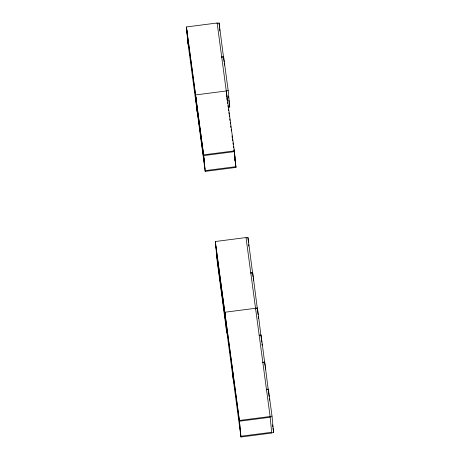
<?xml version="1.0" encoding="UTF-8"?>
<svg xmlns="http://www.w3.org/2000/svg" width="460" height="460" viewBox="0 0 460 460"><rect width="100%" height="100%" fill="white"/><g stroke="black" fill="none" stroke-linecap="round" stroke-linejoin="round"><path stroke-width="0.69" d="M187.996 43.493L186.403 26.962L217.131 23L234.422 151.633L203.694 155.595L186.472 27.703M217.166 23.282L219.086 23.034L224.089 61.634M221.691 56.873L223.612 56.626M221.743 57.27L223.663 57.023L228.183 90.614L229.77 107.065L228.488 107.232M228.183 90.614L226.262 90.867L226.814 96.583M226.285 90.976L195.558 94.938L197.144 111.469M205.212 171.384L203.619 154.853L234.353 150.892L235.94 167.423L205.212 171.384L187.921 42.745M205.143 170.637L235.871 166.675L235.302 162.449M217.448 263.212L215.291 241.523L246.019 237.561L270.112 416.507L239.384 420.469L240.977 437L271.705 433.038L270.095 416.392L272.015 416.145L268.421 389.488L266.501 389.735M246.054 237.837L247.974 237.59L253.092 276.822M250.763 272.814L252.684 272.567M250.815 273.205L252.736 272.958L258.117 314.761M255.524 308.177L257.445 307.93M255.576 308.574L257.496 308.327L261.774 342.136M259.164 335.231L261.084 334.983M259.216 335.627L261.136 335.38L265.075 365.614M262.809 362.284L264.73 362.037M262.861 362.681L264.782 362.434L269.111 396.635M266.449 389.338L268.37 389.091M270.181 417.254L239.453 421.21L215.361 242.265M240.902 436.258L271.63 432.296M271.676 432.843L273.596 432.595L272.015 416.145M228.355 96.565L228.545 97.968M228.827 100.067L229.109 102.166M229.298 103.563L229.77 107.065M272.556 424.879L272.843 426.983M273.027 428.386L273.596 432.595M227.47 102.051L227.637 103.5M227.947 105.576L228.114 107.025M228.419 109.1L228.608 110.509M228.896 112.62L229.063 114.068M229.275 115.443L229.465 116.851M229.747 118.962L229.914 120.411M230.224 122.486L230.391 123.935M230.696 126.011L230.862 127.46M231.173 129.53L231.34 130.979M232.024 135.873L232.288 138.029M232.501 139.397L232.691 140.806M232.973 142.922L233.139 144.371M233.45 146.441L233.617 147.89M233.921 149.966L234.088 151.415M234.399 153.49L234.945 157.757M234.824 158.924L235.112 161.04L234.801 158.964M235.278 162.489L235.94 167.423M186.403 26.962L203.619 154.853M215.291 241.523L239.384 420.469M196.552 104.604L204.142 160.971M196.627 105.346L204.217 161.719M216.522 253.627L225.572 320.815M216.597 254.368L225.641 321.557M226.331 328.043L240.977 437M217.206 261.441L226.803 332.919L224.814 312.254L255.541 308.292L255.611 309.039M269.318 398.785L269.457 400.211M265.196 366.723L265.414 369.19M261.964 343.959L262.102 345.391M258.261 316.445L258.462 318.337M253.213 277.926L253.431 280.37M247.974 237.59L248.452 242.558M248.659 244.691L248.791 246.106M234.186 149.862L235.629 164.904M224.227 63.066L224.434 65.211M226.596 93.495L227.251 100.332M227.016 98.561L227.159 100.159M219.086 23.034L219.5 27.324M219.638 28.756L219.845 30.9M217.131 23L217.2 23.742M239.217 419.44L240.666 434.487M232.288 367.988L233.737 383.036M232.053 366.217L233.496 381.265M224.647 311.224L226.492 330.401M203.452 153.824L204.901 168.866M195.868 97.457L197.311 112.499M195.391 93.915L196.84 108.957M186.714 29.474L188.163 44.517"/></g></svg>
